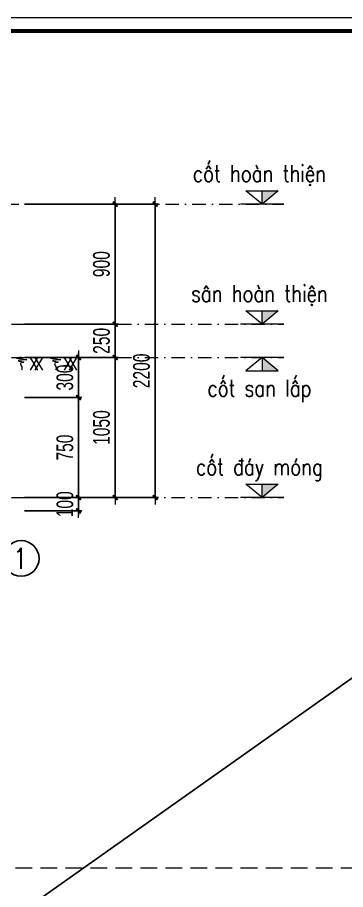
# Model space of a CAD drawing. Header units: millimetres. Extents: x -178395 to 493851, y -561170 to -280028.
# Drawn here: x -34185 to -31726, y -457203 to -450665 of the extents above; entities that cross this region are included whole.
import ezdxf
from ezdxf.enums import TextEntityAlignment as Align

# ---------------------------------------------------------------- set-up
doc = ezdxf.new("R2010")
doc.units = ezdxf.units.MM
doc.header["$MEASUREMENT"] = 0
doc.header["$PDMODE"] = 32
doc.linetypes.add('DASHDOT', pattern=[1, 0.5, -0.25, 0, -0.25])
doc.linetypes.add('HIDDEN', pattern=[0.375, 0.25, -0.125])
doc.layers.get('Defpoints').update_dxf_attribs({"color": 1})
doc.layers.add('KCS_Plotter', color=11, linetype='Continuous', plot=False)
for name, color, linetype, lineweight in [('Khungten_LCDI', 7, 'Continuous', 5), ('LC Dim', 8, 'Continuous', 18), ('LC Khac', 4, 'Continuous', 9), ('LC MANH DUT', 35, 'HIDDEN', 5), ('LC Net manh', 133, 'Continuous', 5), ('LC Net thay', 63, 'Continuous', 25), ('LC Net truc', 79, 'DASHDOT', 13), ('LC Text1', 3, 'Continuous', 20), ('LC Text2', 7, 'Continuous', 25)]:
    doc.layers.add(name, color=color, linetype=linetype, lineweight=lineweight)
doc.styles.add('HOATBIF', font='hoatbif.shx', dxfattribs={"width": 0.7})
doc.styles.add('Khungten', font='VHAVAN.TTF', dxfattribs={"width": 0.9, "height": 5000})
doc.styles.add('LC 1', font='VHAVANB.TTF')
doc.styles.add('LC 3', font='vnsimli.shx', dxfattribs={"width": 0.75})
doc.styles.add('T1', font='Vnsimli.shx', dxfattribs={"width": 0.8})
doc.styles.add('Title', font='VHBLACK.TTF', dxfattribs={"width": 0.8})
doc.dimstyles.new('1-100(1-50)', dxfattribs={"dimscale": 50, "dimtxt": 2.5, "dimasz": 0.35, "dimexe": 0.5, "dimexo": 0, "dimgap": 0.8, "dimtad": 1, "dimdec": 0, "dimzin": 0, "dimdsep": 46, "dimtxsty": 'HOATBIF', "dimblk1": 'DOT', "dimblk2": 'DOT', "dimsah": 1, "dimcen": -1, "dimdle": 1, "dimclrd": 256, "dimclre": 256, "dimclrt": 4, "dimadec": 3, "dimazin": 2, "dimtfac": 0.333333, "dimtdec": 0, "dimtix": 1, "dimtmove": 2, "dimatfit": 3, "dimldrblk": 'DOT', "dimfxl": 1, "dimtvp": 0.833333, "dimtolj": 1, "dimtzin": 0, "dimarcsym": 0})

# ---------------------------------------------------------------- blocks, each defined once
blk = doc.blocks.new('lcdi fix')
at = {"layer": 'Defpoints', "lineweight": 0}
blk.add_lwpolyline([(-1200, -14850), (-1200, 14850), (40800, 14850), (40800, -14850)], close=True, dxfattribs=at)
at = {"layer": 'Khungten_LCDI', "color": 5, "lineweight": 60}
blk.add_lwpolyline([(0, -14650), (0, 14650), (40600, 14650), (40600, -14650)], close=True, dxfattribs=at)
at = {"color": 7, "style": 'Khungten', "width": 0.8}
for tag, p in [('REVISION', (39499, -10746)), ('NGAYHT', (39546, -11609))]:
    blk.add_attdef(tag, text='', height=200, dxfattribs=at).set_placement(p, align=Align.CENTER)
at = {"layer": 'LC Text1', "color": 3, "style": 'LC 1', "width": 1.834006}
for tag, p, p2 in [('TENBANVE1', (36913, -8886), (40339, -8886)), ('TENBANVE2', (36913, -9562), (40339, -9562))]:
    blk.add_attdef(tag, text='', height=250, dxfattribs=at).set_placement(p, p2, align=Align.FIT)
at = {"layer": 'LC Text1', "style": 'Title', "width": 0.7}
blk.add_attdef('SOBANVE', text='', height=250, dxfattribs=at).set_placement((39562, -13896), align=Align.CENTER)
blk = doc.blocks.new('DOT')
at = {"layer": 'LC Dim'}
blk.add_line((-3, 0), (3, 0), dxfattribs=at)
at = {"layer": 'LC Dim', "color": 4}
blk.add_line((-1, -1), (1, 1), dxfattribs=at)
blk.add_lwpolyline([(0.5, 1), (-1, -0.5), (-0.5, -1), (1, 0.5)], close=True, dxfattribs=at)
blk = doc.blocks.new('*D978')
at = {"layer": 'Defpoints', "color": 0, "ltscale": 2, "transparency": 16777216}
for p in [(-34133.6, -454264.8), (-34133.6, -454364.8), (-33726.9, -454364.8)]:
    blk.add_point(p, dxfattribs=at)
at = {"layer": 'LC Dim', "lineweight": -2, "ltscale": 2, "transparency": 16777216}
for p, q in [((-33726.9, -454247.3), (-33726.9, -454229.8)), ((-34133.6, -454264.8), (-33701.9, -454264.8)), ((-33726.9, -454264.8), (-33726.9, -454364.8)), ((-34133.6, -454364.8), (-33701.9, -454364.8)), ((-33726.9, -454382.3), (-33726.9, -454399.8))]:
    blk.add_line(p, q, dxfattribs=at)
at = {"layer": 'LC Dim', "lineweight": -2, "ltscale": 2, "transparency": 16777216, "xscale": 17.5, "yscale": 17.5, "zscale": 17.5}
for p, rotation in [((-33726.9, -454264.8), 270), ((-33726.9, -454364.8), 90)]:
    blk.add_blockref('DOT', p, dxfattribs=dict(at, rotation=rotation))
at = {"layer": 'LC Dim', "color": 4, "ltscale": 2, "transparency": 16777216, "insert": (-33829.4, -454314.8), "char_height": 125, "attachment_point": 5, "rotation": 90, "style": 'HOATBIF'}
blk.add_mtext('\\A1;100', dxfattribs=at)
blk = doc.blocks.new('_Dot')
at = {"color": 0, "linetype": 'ByBlock', "lineweight": -2}
blk.add_line((-0.5, 0), (-1, 0), dxfattribs=at)
at = {"color": 0, "linetype": 'ByBlock', "const_width": 0.5}
blk.add_lwpolyline([(-0.25, 0, 1), (0.25, 0, 1)], format="xyb", close=True, dxfattribs=at)
blk = doc.blocks.new('*D979')
at = {"layer": 'Defpoints', "color": 0, "ltscale": 2, "transparency": 16777216}
for p in [(-34133.6, -453514.8), (-34133.6, -454264.8), (-33726.9, -454264.8)]:
    blk.add_point(p, dxfattribs=at)
at = {"layer": 'LC Dim', "lineweight": -2, "ltscale": 2, "transparency": 16777216}
for p, q in [((-34133.6, -453514.8), (-33701.9, -453514.8)), ((-33726.9, -453532.3), (-33726.9, -454247.3)), ((-34133.6, -454264.8), (-33701.9, -454264.8))]:
    blk.add_line(p, q, dxfattribs=at)
at = {"layer": 'LC Dim', "lineweight": -2, "ltscale": 2, "transparency": 16777216, "xscale": 17.5, "yscale": 17.5, "zscale": 17.5}
for p, rotation in [((-33726.9, -453514.8), 90), ((-33726.9, -454264.8), 270)]:
    blk.add_blockref('DOT', p, dxfattribs=dict(at, rotation=rotation))
at = {"layer": 'LC Dim', "color": 4, "ltscale": 2, "transparency": 16777216, "insert": (-33829.4, -453889.8), "char_height": 125, "attachment_point": 5, "rotation": 90, "style": 'HOATBIF'}
blk.add_mtext('\\A1;750', dxfattribs=at)
blk = doc.blocks.new('*D980')
at = {"layer": 'Defpoints', "color": 0, "ltscale": 2, "transparency": 16777216}
for p in [(-34133.6, -453214.8), (-33452.9, -453214.8), (-34100.3, -454264.8)]:
    blk.add_point(p, dxfattribs=at)
at = {"layer": 'LC Dim', "lineweight": -2, "ltscale": 2, "transparency": 16777216}
for p, q in [((-34133.6, -453214.8), (-33427.9, -453214.8)), ((-33452.9, -454247.3), (-33452.9, -453232.3)), ((-34100.3, -454264.8), (-33427.9, -454264.8))]:
    blk.add_line(p, q, dxfattribs=at)
at = {"layer": 'LC Dim', "lineweight": -2, "ltscale": 2, "transparency": 16777216, "xscale": 17.5, "yscale": 17.5, "zscale": 17.5}
for p, rotation in [((-33452.9, -453214.8), 90), ((-33452.9, -454264.8), 270)]:
    blk.add_blockref('DOT', p, dxfattribs=dict(at, rotation=rotation))
at = {"layer": 'LC Dim', "color": 4, "ltscale": 2, "transparency": 16777216, "insert": (-33555.4, -453739.8), "char_height": 125, "attachment_point": 5, "rotation": 90, "style": 'HOATBIF'}
blk.add_mtext('\\A1;1050', dxfattribs=at)
blk = doc.blocks.new('*D981')
at = {"layer": 'Defpoints', "color": 0, "ltscale": 2, "transparency": 16777216}
for p in [(-34133.6, -452064.8), (-33452.9, -452064.8), (-34133.6, -452964.8)]:
    blk.add_point(p, dxfattribs=at)
at = {"layer": 'LC Dim', "lineweight": -2, "ltscale": 2, "transparency": 16777216}
for p, q in [((-34133.6, -452064.8), (-33427.9, -452064.8)), ((-33452.9, -452947.3), (-33452.9, -452082.3)), ((-34133.6, -452964.8), (-33427.9, -452964.8))]:
    blk.add_line(p, q, dxfattribs=at)
at = {"layer": 'LC Dim', "lineweight": -2, "ltscale": 2, "transparency": 16777216, "xscale": 17.5, "yscale": 17.5, "zscale": 17.5}
for p, rotation in [((-33452.9, -452064.8), 90), ((-33452.9, -452964.8), 270)]:
    blk.add_blockref('DOT', p, dxfattribs=dict(at, rotation=rotation))
at = {"layer": 'LC Dim', "color": 4, "ltscale": 2, "transparency": 16777216, "insert": (-33555.4, -452514.8), "char_height": 125, "attachment_point": 5, "rotation": 90, "style": 'HOATBIF'}
blk.add_mtext('\\A1;900', dxfattribs=at)
blk = doc.blocks.new('*D982')
at = {"layer": 'Defpoints', "color": 0, "ltscale": 2, "transparency": 16777216}
for p in [(-34133.6, -452964.8), (-33452.9, -452964.8), (-34133.6, -453214.8)]:
    blk.add_point(p, dxfattribs=at)
at = {"layer": 'LC Dim', "lineweight": -2, "ltscale": 2, "transparency": 16777216}
for p, q in [((-33452.9, -452947.3), (-33452.9, -452929.8)), ((-34133.6, -452964.8), (-33427.9, -452964.8)), ((-33452.9, -453214.8), (-33452.9, -452964.8)), ((-34133.6, -453214.8), (-33427.9, -453214.8)), ((-33452.9, -453232.3), (-33452.9, -453249.8))]:
    blk.add_line(p, q, dxfattribs=at)
at = {"layer": 'LC Dim', "lineweight": -2, "ltscale": 2, "transparency": 16777216, "xscale": 17.5, "yscale": 17.5, "zscale": 17.5}
for p, rotation in [((-33452.9, -452964.8), 270), ((-33452.9, -453214.8), 90)]:
    blk.add_blockref('DOT', p, dxfattribs=dict(at, rotation=rotation))
at = {"layer": 'LC Dim', "color": 4, "ltscale": 2, "transparency": 16777216, "insert": (-33555.4, -453089.8), "char_height": 125, "attachment_point": 5, "rotation": 90, "style": 'HOATBIF'}
blk.add_mtext('\\A1;250', dxfattribs=at)
blk = doc.blocks.new('mat dat')
at = {"layer": 'LC Net manh'}
for p, q in [((2, 0), (3.73, -3)), ((3.73, 0), (2, -3)), ((3.15, 0), (4.88, -3)), ((4.88, 0), (3.15, -3))]:
    blk.add_line(p, q, dxfattribs=at)
blk.add_spline([(0, 0), (-1.21, -0.12), (1.21, -0.52), (-0.75, -0.75), (0.58, -1.1), (-0.23, -1.33), (0.06, -2.19), (0, -3)], degree=3, dxfattribs=at)
blk = doc.blocks.new('*U960')
at = {"layer": 'LC Khac', "xscale": 32.00000000005184, "yscale": 32.00000000005184, "zscale": 32.00000000005184}
blk.add_blockref('mat dat', (-56.7, 48), dxfattribs=at)
blk = doc.blocks.new('*U961')
at = {"layer": 'LC Dim', "color": 0, "linetype": 'ByBlock', "lineweight": -2}
for p in [(0, 0), (256, 0)]:
    blk.add_blockref('*U960', p, dxfattribs=at)
blk = doc.blocks.new('*D983')
at = {"layer": 'Defpoints', "color": 0, "ltscale": 2, "transparency": 16777216}
for p in [(-34133.6, -453214.8), (-33726.9, -453214.8), (-34133.6, -453514.8)]:
    blk.add_point(p, dxfattribs=at)
at = {"layer": 'LC Dim', "lineweight": -2, "ltscale": 2, "transparency": 16777216}
for p, q in [((-33726.9, -453197.3), (-33726.9, -453179.8)), ((-34133.6, -453214.8), (-33701.9, -453214.8)), ((-33726.9, -453514.8), (-33726.9, -453214.8)), ((-34133.6, -453514.8), (-33701.9, -453514.8)), ((-33726.9, -453532.3), (-33726.9, -453549.8))]:
    blk.add_line(p, q, dxfattribs=at)
at = {"layer": 'LC Dim', "lineweight": -2, "ltscale": 2, "transparency": 16777216, "xscale": 17.5, "yscale": 17.5, "zscale": 17.5}
for p, rotation in [((-33726.9, -453214.8), 270), ((-33726.9, -453514.8), 90)]:
    blk.add_blockref('DOT', p, dxfattribs=dict(at, rotation=rotation))
at = {"layer": 'LC Dim', "color": 4, "ltscale": 2, "transparency": 16777216, "insert": (-33829.4, -453364.8), "char_height": 125, "attachment_point": 5, "rotation": 90, "style": 'HOATBIF'}
blk.add_mtext('\\A1;300', dxfattribs=at)
blk = doc.blocks.new('*D984')
at = {"layer": 'Defpoints', "color": 0, "ltscale": 2, "transparency": 16777216}
for p in [(-34133.6, -452064.8), (-34133.6, -454264.8), (-33153, -454264.8)]:
    blk.add_point(p, dxfattribs=at)
at = {"layer": 'LC Dim', "lineweight": -2, "ltscale": 2, "transparency": 16777216}
for p, q in [((-34133.6, -452064.8), (-33128, -452064.8)), ((-33153, -452082.3), (-33153, -454247.3)), ((-34133.6, -454264.8), (-33128, -454264.8))]:
    blk.add_line(p, q, dxfattribs=at)
at = {"layer": 'LC Dim', "lineweight": -2, "ltscale": 2, "transparency": 16777216, "xscale": 17.5, "yscale": 17.5, "zscale": 17.5}
for p, rotation in [((-33153, -452064.8), 90), ((-33153, -454264.8), 270)]:
    blk.add_blockref('DOT', p, dxfattribs=dict(at, rotation=rotation))
at = {"layer": 'LC Dim', "color": 4, "ltscale": 2, "transparency": 16777216, "insert": (-33255.5, -453314.8), "char_height": 125, "attachment_point": 5, "rotation": 90, "style": 'HOATBIF'}
blk.add_mtext('\\A1;2200', dxfattribs=at)
blk = doc.blocks.new('Caodo1')
at = {"layer": 'LC Text1'}
blk.add_hatch(color=4, dxfattribs=at).paths.add_polyline_path([(0, 200), (0, 0), (243, 200)])
at = {"layer": 'LC Text1', "color": 4}
for p, q in [((0, 0), (0, 200)), ((324, 0), (-324, 0))]:
    blk.add_line(p, q, dxfattribs=at)
blk.add_lwpolyline([(-243, 200), (243, 200), (0, 0), (0, 0)], close=True, dxfattribs=at)
at = {"layer": 'LC Text1', "color": 4, "style": 'T1', "width": 0.8}
blk.add_attdef('%%P0,00', text='', height=250, dxfattribs=at).set_placement((-39, 460), align=Align.MIDDLE_CENTER)

msp = doc.modelspace()

# ---------------------------------------------------------------- linework, layer by layer
at = {"layer": 'KCS_Plotter', "ltscale": 250}
msp.add_line((-45674.7, -465515.4), (-24674.7, -450665.4), dxfattribs=at)
at = {"layer": 'LC MANH DUT', "ltscale": 500}
msp.add_line((-45074.7, -457039.5), (-26699.7, -457039.5), dxfattribs=at)
at = {"layer": 'LC Net truc', "ltscale": 200}
for p, q in [((-37076.6, -452064.8), (-32190, -452064.8)), ((-34231.2, -452964.8), (-32190, -452964.8)), ((-34231.2, -453214.8), (-32190, -453214.8)), ((-34231.2, -454264.8), (-32190, -454264.8))]:
    msp.add_line(p, q, dxfattribs=at)
at = {"layer": 'LC Text2', "ltscale": 100}
msp.add_circle((-34157.4, -454721.2), 133.8, dxfattribs=at)

# ---------------------------------------------------------------- block references
at = {"layer": 'LC Dim'}
msp.add_blockref('*U961', (-34098.3, -453262.8), dxfattribs=at)
at = {"layer": 'LC Net thay', "xscale": 0.5000000000000013, "yscale": 0.5000000000000013, "zscale": 0.5000000000000013}
msp.add_blockref('lcdi fix', (-45074.7, -458090.4), dxfattribs=at)
at = {"layer": 'LC Text1'}
ref = msp.add_blockref('Caodo1', (-32351.8, -452064.8), dxfattribs=dict(at, xscale=0.5, yscale=0.5, zscale=0.5))
ref.add_attrib('%%P0,00', 'cèt hoµn thiÖn', dxfattribs={"layer": 'LC Text2', "height": 125, "style": 'T1', "width": 0.8}).set_placement((-32371.3, -451835.1), align=Align.MIDDLE_CENTER)
ref = msp.add_blockref('Caodo1', (-32351.8, -452964.8), dxfattribs=dict(at, xscale=0.5, yscale=0.5, zscale=0.5))
ref.add_attrib('%%P0,00', 's©n hoµn thiÖn', dxfattribs={"layer": 'LC Text2', "height": 125, "style": 'T1', "width": 0.8}).set_placement((-32371.3, -452735.1), align=Align.MIDDLE_CENTER)
ref = msp.add_blockref('Caodo1', (-32351.8, -453214.8), dxfattribs=dict(at, xscale=-0.5, yscale=0.5, zscale=0.5, rotation=180))
ref.add_attrib('%%P0,00', 'cèt san lÊp', dxfattribs={"layer": 'LC Text2', "height": 125, "style": 'T1', "width": 0.8}).set_placement((-32371.3, -453444.6), align=Align.MIDDLE_CENTER)
ref = msp.add_blockref('Caodo1', (-32351.8, -454264.7), dxfattribs=dict(at, xscale=0.5, yscale=0.5, zscale=0.5))
ref.add_attrib('%%P0,00', 'cèt ®¸y mãng', dxfattribs={"layer": 'LC Text2', "height": 125, "style": 'T1', "width": 0.8}).set_placement((-32371.3, -454035), align=Align.MIDDLE_CENTER)

# ---------------------------------------------------------------- texts
at = {"layer": 'LC Text2', "ltscale": 100, "style": 'LC 3', "width": 0.75}
msp.add_text('1', height=152.8, dxfattribs=at).set_placement((-34165, -454721.2), align=Align.MIDDLE_CENTER)

# ---------------------------------------------------------------- dimensions: what is measured, and where the dimension line sits
at = {"layer": 'LC Dim', "ltscale": 2}
for base, p1, p2, picture, middle in [((-33452.9, -452064.8), (-34133.6, -452964.8), (-34133.6, -452064.8), '*D981', (-33555.4, -452514.8)), ((-33452.9, -452964.8), (-34133.6, -453214.8), (-34133.6, -452964.8), '*D982', (-33555.4, -453089.8)), ((-33452.9, -453214.8), (-34100.3, -454264.8), (-34133.6, -453214.8), '*D980', (-33555.4, -453739.8)), ((-33726.9, -453214.8), (-34133.6, -453514.8), (-34133.6, -453214.8), '*D983', (-33829.4, -453364.8)), ((-33726.9, -454264.8), (-34133.6, -453514.8), (-34133.6, -454264.8), '*D979', (-33829.4, -453889.8)), ((-33726.9, -454364.8), (-34133.6, -454264.8), (-34133.6, -454364.8), '*D978', (-33829.4, -454314.8))]:
    dim = msp.add_linear_dim(base=base, p1=p1, p2=p2, angle=90, dimstyle='1-100(1-50)', dxfattribs=at)
    dim.commit()
    dim.dimension.update_dxf_attribs({"geometry": picture, "text_midpoint": middle})
dim = msp.add_linear_dim(base=(-33153, -454264.8), p1=(-34133.6, -452064.8), p2=(-34133.6, -454264.8), angle=90, dimstyle='1-100(1-50)', dxfattribs=at)
dim.commit()
dim.dimension.update_dxf_attribs({"geometry": '*D984', "text_midpoint": (-33255.5, -453314.8), "dimtype": 160})

doc.saveas('drawing.dxf')
